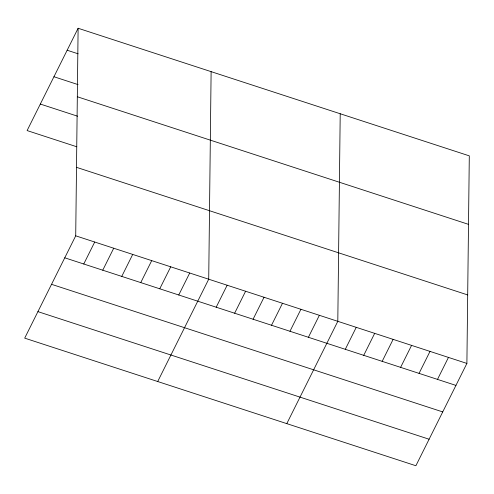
<?xml version="1.0" encoding="UTF-8"?>
<svg xmlns="http://www.w3.org/2000/svg" width="494" height="494" viewBox="0 0 494 494"><rect width="100%" height="100%" fill="white"/><g stroke="black" fill="none" stroke-linecap="round" stroke-linejoin="round"><path stroke-width="0.74" d="M75.712 235.829L78.114 28.257L469.3 155.857L466.892 363.43L415.886 465.743L24.7 338.143L75.712 235.829L466.892 363.43M211.117 71.642L208.715 279.215L157.703 381.529M340.212 113.75L337.803 321.322L286.792 423.636M78.114 28.257L27.108 130.57L76.798 146.78M83.758 264L94.712 242.029M102.758 270.199L113.713 248.229M121.759 276.399L132.713 254.422M140.753 282.593L151.714 260.622M159.753 288.792L170.714 266.822M178.754 294.992L189.715 273.015M216.199 307.206L227.154 285.229M234.638 313.221L245.598 291.244M253.082 319.235L264.037 297.258M271.521 325.25L282.482 303.273M289.966 331.264L300.92 309.293M308.404 337.279L319.365 315.308M345.287 349.314L356.248 327.337M363.732 355.328L374.687 333.351M382.171 361.342L393.131 339.366M400.615 367.357L411.57 345.386M419.054 373.371L430.008 351.401M437.499 379.386L448.453 357.415M67.159 50.234L78.12 53.809M53.945 76.743L78.058 84.61M77.323 96.756L468.503 224.356M40.323 104.061L77.595 116.213M76.502 167.33L467.688 294.93M64.757 257.806L455.937 385.406M51.537 284.316L442.723 411.916M37.921 311.634L429.101 439.228"/></g></svg>
